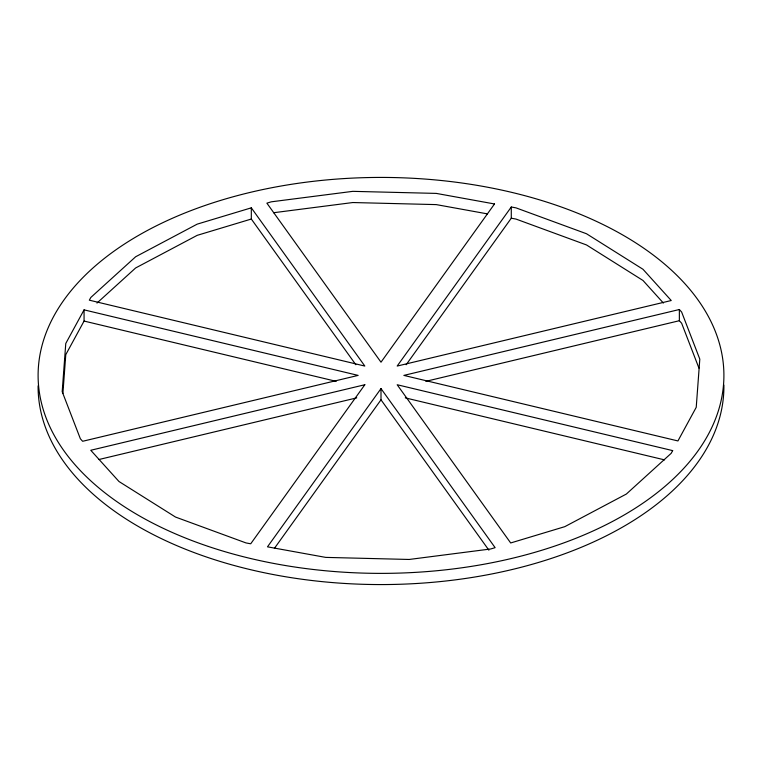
<?xml version="1.0" encoding="UTF-8"?>
<svg xmlns="http://www.w3.org/2000/svg" width="762" height="762" viewBox="0 0 762 762"><rect width="100%" height="100%" fill="white"/><g stroke="black" fill="none" stroke-linecap="round" stroke-linejoin="round"><path stroke-width="1.14" d="M62.894 393.468L65.77 354.682L84.068 321.059L84.068 309.858L358.14 375.399L82.639 441.284L80.362 438.76L62.198 391.678L65.77 343.481L84.068 309.858M381 388.601L267.481 546.83L325.717 557.393L409.194 559.46L490.738 548.973L495.119 547.659L381 388.601L381 399.802L488.89 550.183M511.283 207.007L397.164 366.065L671.236 300.523L642.995 269.281L586.492 233.744L515.988 207.864L511.283 207.007L511.283 218.208L406.156 364.731M274.396 548.383L381 399.802M96.974 303.076L135.646 267.957L197.187 235.344L251.317 219.037L355.835 364.722M251.317 207.835L197.187 224.142L135.646 256.765L90.821 297.466L89.335 300.18L364.836 366.065L251.317 207.835L251.317 219.037M679.361 309.515L403.86 375.399L677.932 440.941L696.23 407.318L699.802 359.121L681.638 312.039L679.361 309.515L679.361 320.716L681.638 323.24L698.954 368.132M98.86 459.534L356.74 397.869M425.853 381.343L679.361 320.716M273.587 212.731L352.806 202.54L436.283 204.607L487.537 213.903M511.283 218.208L515.988 219.065L586.492 244.945L642.995 280.473L663.388 303.047M84.068 321.059L336.166 381.343M405.27 397.869L664.559 459.877M723.89 385.077A342.9 197.977 0 0 1 381.657 584.568A342.9 197.977 0 0 1 38.1 385.839M672.665 450.618L671.179 453.333L626.354 494.043L564.813 526.656L510.683 542.963L397.164 384.734L672.665 450.618M364.836 384.734L250.717 543.792L246.012 542.935L175.508 517.055L119.005 481.527L90.764 450.275L364.836 384.734M494.519 203.968L381 362.198L266.881 203.149L271.262 201.825L352.806 191.348L436.283 193.405L494.519 203.968M208.407 546.468A342.9 197.977 0 0 0 723.9 376.161A342.9 197.977 0 0 0 210.693 203.568A342.9 197.977 0 0 0 208.407 546.468"/></g></svg>
